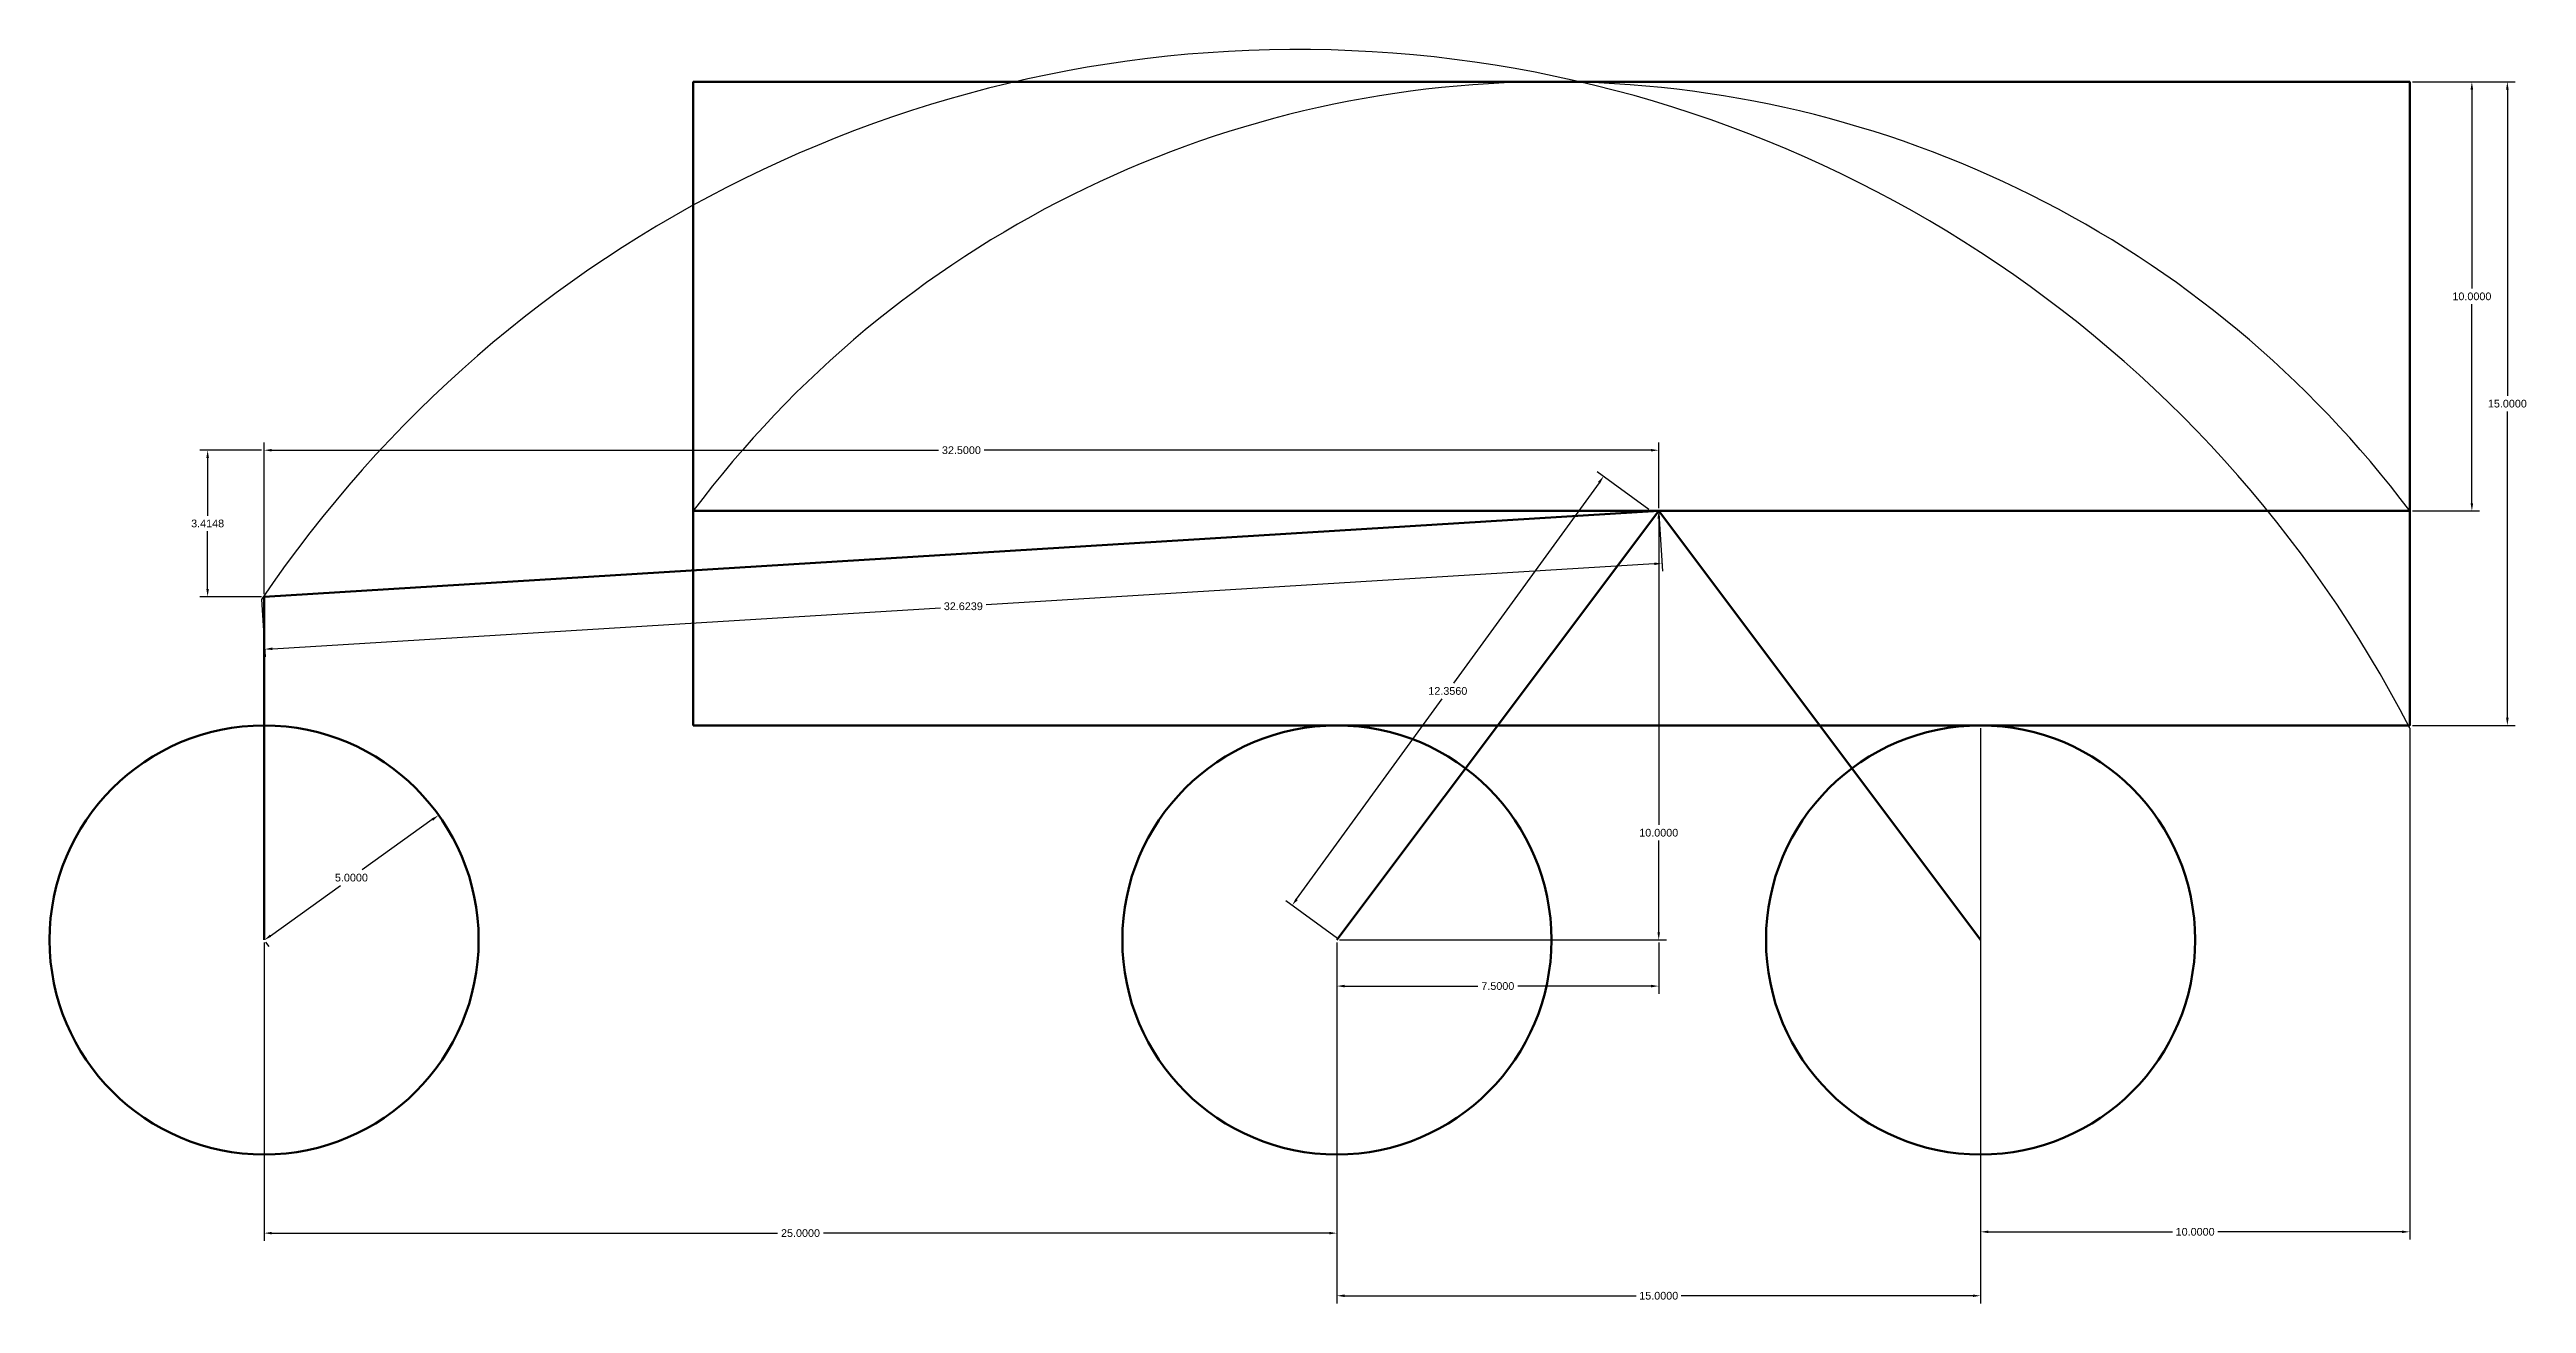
# Model space of a CAD drawing. Header units: inches. Extents: x -5 to 52.7, y -3.5 to 25.8.
import ezdxf

# ---------------------------------------------------------------- set-up
doc = ezdxf.new("R2010")
doc.units = ezdxf.units.IN
doc.header["$MEASUREMENT"] = 0
doc.styles.get("Standard").update_dxf_attribs({"font": 'Arial.ttf'})
doc.dimstyles.get("Standard").update_dxf_attribs({"dimtxt": 0.18, "dimasz": 0.18, "dimexe": 0.18, "dimexo": 0.0625, "dimgap": 0.09, "dimtad": 0, "dimtih": 1, "dimtoh": 1, "dimdec": 4, "dimzin": 0, "dimdsep": 46, "dimtxsty": 'Standard', "dimcen": 0.09, "dimadec": 0, "dimazin": 0, "dimtfac": 1, "dimtdec": 4, "dimtofl": 0, "dimtmove": 0, "dimatfit": 3, "dimfxl": 1, "dimtolj": 1, "dimtzin": 0, "dimarcsym": 0})

# ---------------------------------------------------------------- blocks, each defined once
blk = doc.blocks.new('*D14')
at = {"color": 0, "lineweight": -2, "transparency": 16777216}
for p, q in [((50.062, 25), (51.629, 25)), ((51.449, 24.82), (51.449, 20.181)), ((51.449, 15.18), (51.449, 19.819)), ((50.062, 15), (51.629, 15))]:
    blk.add_line(p, q, dxfattribs=at)
at = {"color": 0, "transparency": 16777216}
for points in [[(51.419, 24.82), (51.479, 24.82), (51.449, 25)], [(51.419, 15.18), (51.479, 15.18), (51.449, 15)]]:
    blk.add_solid(points, dxfattribs=at)
at = {"layer": 'Defpoints', "color": 0, "transparency": 16777216}
for p in [(50, 25), (51.449, 25), (50, 15)]:
    blk.add_point(p, dxfattribs=at)
at = {"color": 0, "transparency": 16777216, "insert": (51.449, 20), "char_height": 0.18, "attachment_point": 5}
blk.add_mtext('\\A1;10.0000', dxfattribs=at)
blk = doc.blocks.new('*D15')
at = {"color": 0, "lineweight": -2, "transparency": 16777216}
for p, q in [((50.062, 25), (52.456, 25)), ((52.276, 24.82), (52.276, 17.681)), ((52.276, 10.18), (52.276, 17.319)), ((50.062, 10), (52.456, 10))]:
    blk.add_line(p, q, dxfattribs=at)
at = {"color": 0, "transparency": 16777216}
for points in [[(52.246, 24.82), (52.306, 24.82), (52.276, 25)], [(52.246, 10.18), (52.306, 10.18), (52.276, 10)]]:
    blk.add_solid(points, dxfattribs=at)
at = {"layer": 'Defpoints', "color": 0, "transparency": 16777216}
for p in [(50, 25), (52.276, 25), (50, 10)]:
    blk.add_point(p, dxfattribs=at)
at = {"color": 0, "transparency": 16777216, "insert": (52.276, 17.5), "char_height": 0.18, "attachment_point": 5}
blk.add_mtext('\\A1;15.0000', dxfattribs=at)
blk = doc.blocks.new('*D16')
at = {"color": 0, "lineweight": -2, "transparency": 16777216}
for p, q in [((0, 13.062), (0, 16.595)), ((0.18, 16.415), (15.718, 16.415)), ((32.32, 16.415), (16.782, 16.415)), ((32.5, 15.062), (32.5, 16.595))]:
    blk.add_line(p, q, dxfattribs=at)
at = {"color": 0, "transparency": 16777216}
for points in [[(0.18, 16.445), (0.18, 16.385), (0, 16.415)], [(32.32, 16.445), (32.32, 16.385), (32.5, 16.415)]]:
    blk.add_solid(points, dxfattribs=at)
at = {"layer": 'Defpoints', "color": 0, "transparency": 16777216}
for p in [(32.5, 16.415), (32.5, 15), (0, 13)]:
    blk.add_point(p, dxfattribs=at)
at = {"color": 0, "transparency": 16777216, "insert": (16.25, 16.415), "char_height": 0.18, "attachment_point": 5}
blk.add_mtext('\\A1;32.5000', dxfattribs=at)
blk = doc.blocks.new('*D17')
at = {"color": 0, "lineweight": -2, "transparency": 16777216}
for p, q in [((-0.062, 16.415), (-1.496, 16.415)), ((-1.316, 16.235), (-1.316, 14.889)), ((-1.316, 13.18), (-1.316, 14.526)), ((-0.062, 13), (-1.496, 13))]:
    blk.add_line(p, q, dxfattribs=at)
at = {"color": 0, "transparency": 16777216}
for points in [[(-1.346, 16.235), (-1.286, 16.235), (-1.316, 16.415)], [(-1.346, 13.18), (-1.286, 13.18), (-1.316, 13)]]:
    blk.add_solid(points, dxfattribs=at)
at = {"layer": 'Defpoints', "color": 0, "transparency": 16777216}
for p in [(-1.316, 16.415), (0, 16.415), (0, 13)]:
    blk.add_point(p, dxfattribs=at)
at = {"color": 0, "transparency": 16777216, "insert": (-1.316, 14.707), "char_height": 0.18, "attachment_point": 5}
blk.add_mtext('\\A1;3.4148', dxfattribs=at)
blk = doc.blocks.new('*D18')
at = {"color": 0, "lineweight": -2, "transparency": 16777216}
for p, q in [((32.438, 15), (32.32, 15)), ((32.5, 14.82), (32.5, 7.681)), ((32.5, 5.18), (32.5, 7.318)), ((25.062, 5), (32.68, 5))]:
    blk.add_line(p, q, dxfattribs=at)
at = {"color": 0, "transparency": 16777216}
for points in [[(32.47, 14.82), (32.53, 14.82), (32.5, 15)], [(32.47, 5.18), (32.53, 5.18), (32.5, 5)]]:
    blk.add_solid(points, dxfattribs=at)
at = {"layer": 'Defpoints', "color": 0, "transparency": 16777216}
for p in [(32.5, 15), (32.5, 15), (25, 5)]:
    blk.add_point(p, dxfattribs=at)
at = {"color": 0, "transparency": 16777216, "insert": (32.5, 7.499), "char_height": 0.18, "attachment_point": 5}
blk.add_mtext('\\A1;10.0000', dxfattribs=at)
blk = doc.blocks.new('*D19')
at = {"color": 0, "lineweight": -2, "transparency": 16777216}
for p, q in [((25, 4.937), (25, 3.745)), ((32.5, 4.937), (32.5, 3.745)), ((25.18, 3.925), (28.287, 3.925)), ((32.32, 3.925), (29.213, 3.925))]:
    blk.add_line(p, q, dxfattribs=at)
at = {"color": 0, "transparency": 16777216}
for points in [[(25.18, 3.955), (25.18, 3.895), (25, 3.925)], [(32.32, 3.955), (32.32, 3.895), (32.5, 3.925)]]:
    blk.add_solid(points, dxfattribs=at)
at = {"layer": 'Defpoints', "color": 0, "transparency": 16777216}
for p in [(25, 5), (32.5, 5), (32.5, 3.925)]:
    blk.add_point(p, dxfattribs=at)
at = {"color": 0, "transparency": 16777216, "insert": (28.75, 3.925), "char_height": 0.18, "attachment_point": 5}
blk.add_mtext('\\A1;7.5000', dxfattribs=at)
blk = doc.blocks.new('*D20')
at = {"color": 0, "lineweight": -2, "transparency": 16777216}
for p, q in [((31.108, 15.658), (27.716, 10.984)), ((32.269, 15.037), (31.068, 15.909)), ((24.062, 5.949), (27.453, 10.622)), ((25.012, 5.037), (23.81, 5.909))]:
    blk.add_line(p, q, dxfattribs=at)
at = {"color": 0, "transparency": 16777216}
for points in [[(31.083, 15.675), (31.132, 15.64), (31.213, 15.803)], [(24.037, 5.966), (24.086, 5.931), (23.956, 5.803)]]:
    blk.add_solid(points, dxfattribs=at)
at = {"layer": 'Defpoints', "color": 0, "transparency": 16777216}
for p in [(31.213, 15.803), (32.32, 15), (25.062, 5)]:
    blk.add_point(p, dxfattribs=at)
at = {"color": 0, "transparency": 16777216, "insert": (27.585, 10.803), "char_height": 0.18, "attachment_point": 5}
blk.add_mtext('\\A1;12.3560', dxfattribs=at)
blk = doc.blocks.new('*D21')
at = {"color": 0, "lineweight": -2, "transparency": 16777216}
for p, q in [((32.504, 14.938), (32.586, 13.597)), ((32.395, 13.766), (16.826, 12.81)), ((-0.059, 12.938), (0.024, 11.597)), ((0.192, 11.788), (15.762, 12.744))]:
    blk.add_line(p, q, dxfattribs=at)
at = {"color": 0, "transparency": 16777216}
for points in [[(32.394, 13.796), (32.397, 13.736), (32.575, 13.777)], [(0.19, 11.818), (0.194, 11.758), (0.013, 11.777)]]:
    blk.add_solid(points, dxfattribs=at)
at = {"layer": 'Defpoints', "color": 0, "transparency": 16777216}
for p in [(32.5, 15), (32.575, 13.777), (-0.062, 13)]:
    blk.add_point(p, dxfattribs=at)
at = {"color": 0, "transparency": 16777216, "insert": (16.294, 12.777), "char_height": 0.18, "attachment_point": 5}
blk.add_mtext('\\A1;32.6239', dxfattribs=at)
blk = doc.blocks.new('*D23')
at = {"color": 0, "lineweight": -2, "transparency": 16777216}
for p, q in [((40, 9.938), (40, -1.983)), ((50, 9.938), (50, -1.983)), ((40.18, -1.803), (44.475, -1.803)), ((49.82, -1.803), (45.525, -1.803))]:
    blk.add_line(p, q, dxfattribs=at)
at = {"color": 0, "transparency": 16777216}
for points in [[(40.18, -1.773), (40.18, -1.833), (40, -1.803)], [(49.82, -1.773), (49.82, -1.833), (50, -1.803)]]:
    blk.add_solid(points, dxfattribs=at)
at = {"layer": 'Defpoints', "color": 0, "transparency": 16777216}
for p in [(40, 10), (50, 10), (40, -1.803)]:
    blk.add_point(p, dxfattribs=at)
at = {"color": 0, "transparency": 16777216, "insert": (45, -1.803), "char_height": 0.18, "attachment_point": 5}
blk.add_mtext('\\A1;10.0000', dxfattribs=at)
blk = doc.blocks.new('*D24')
at = {"color": 0, "lineweight": -2, "transparency": 16777216}
for p, q in [((25, 4.938), (25, -3.473)), ((40, 4.938), (40, -3.473)), ((25.18, -3.293), (31.975, -3.293)), ((39.82, -3.293), (33.025, -3.293))]:
    blk.add_line(p, q, dxfattribs=at)
at = {"color": 0, "transparency": 16777216}
for points in [[(25.18, -3.263), (25.18, -3.323), (25, -3.293)], [(39.82, -3.263), (39.82, -3.323), (40, -3.293)]]:
    blk.add_solid(points, dxfattribs=at)
at = {"layer": 'Defpoints', "color": 0, "transparency": 16777216}
for p in [(25, 5), (40, 5), (40, -3.293)]:
    blk.add_point(p, dxfattribs=at)
at = {"color": 0, "transparency": 16777216, "insert": (32.5, -3.293), "char_height": 0.18, "attachment_point": 5}
blk.add_mtext('\\A1;15.0000', dxfattribs=at)
blk = doc.blocks.new('*D25')
at = {"color": 0, "lineweight": -2, "transparency": 16777216}
for p, q in [((0, 4.938), (0, -2.013)), ((25, 4.938), (25, -2.013)), ((0.18, -1.833), (11.964, -1.833)), ((24.82, -1.833), (13.036, -1.833))]:
    blk.add_line(p, q, dxfattribs=at)
at = {"color": 0, "transparency": 16777216}
for points in [[(0.18, -1.803), (0.18, -1.863), (0, -1.833)], [(24.82, -1.803), (24.82, -1.863), (25, -1.833)]]:
    blk.add_solid(points, dxfattribs=at)
at = {"layer": 'Defpoints', "color": 0, "transparency": 16777216}
for p in [(0, 5), (25, 5), (0, -1.833)]:
    blk.add_point(p, dxfattribs=at)
at = {"color": 0, "transparency": 16777216, "insert": (12.5, -1.833), "char_height": 0.18, "attachment_point": 5}
blk.add_mtext('\\A1;25.0000', dxfattribs=at)
blk = doc.blocks.new('*D26')
at = {"color": 0, "lineweight": -2, "transparency": 16777216}
for p, q in [((3.92, 7.804), (2.288, 6.634)), ((4.1, 7.863), (4.171, 7.763)), ((0.15, 5.1), (1.782, 6.271)), ((0.036, 4.949), (0.108, 4.849))]:
    blk.add_line(p, q, dxfattribs=at)
at = {"color": 0, "transparency": 16777216}
for points in [[(3.903, 7.829), (3.938, 7.78), (4.067, 7.909)], [(0.132, 5.125), (0.167, 5.076), (0.003, 4.995)]]:
    blk.add_solid(points, dxfattribs=at)
at = {"layer": 'Defpoints', "color": 0, "transparency": 16777216}
for p in [(4.063, 7.914), (4.067, 7.909), (0, 5)]:
    blk.add_point(p, dxfattribs=at)
at = {"color": 0, "transparency": 16777216, "insert": (2.035, 6.452), "char_height": 0.18, "attachment_point": 5}
blk.add_mtext('\\A1;5.0000', dxfattribs=at)

msp = doc.modelspace()

# ---------------------------------------------------------------- linework, layer by layer
at = {"lineweight": 53}
for p, q in [((0, 13), (32.5, 15)), ((10, 15), (50, 15)), ((25, 5), (32.5, 15)), ((32.5, 15), (40, 5))]:
    msp.add_line(p, q, dxfattribs=at)
msp.add_lwpolyline([(10, 10), (50, 10), (50, 25), (10, 25)], close=True, dxfattribs=at)
at = {"lineweight": 50}
msp.add_lwpolyline([(0, 13), (0, 5)], dxfattribs=at)
at = {"lineweight": 53}
for centre in [(0, 5), (25, 5), (40, 5)]:
    msp.add_circle(centre, 5, dxfattribs=at)
for centre, radius, start, end in [((24.08208, -3.38895), 29.14331, 27.2112803, 145.92922), ((30, 0), 25, 36.8698976, 143.1301024)]:
    msp.add_arc(centre, radius, start, end)

# ---------------------------------------------------------------- dimensions: what is measured, and where the dimension line sits
for base, p1, p2, picture, middle in [((51.44887, 25), (50, 15), (50, 25), '*D14', (51.44887, 20)), ((52.27639, 25), (50, 10), (50, 25), '*D15', (52.27639, 17.5)), ((-1.31646, 16.41477), (0, 13), (0, 16.41477), '*D17', (-1.31646, 14.70739))]:
    dim = msp.add_linear_dim(base=base, p1=p1, p2=p2, angle=90, dimstyle='Standard')
    dim.commit()
    dim.dimension.update_dxf_attribs({"geometry": picture, "text_midpoint": middle})
for base, p1, p2, picture, middle in [((32.5, 16.41477), (0, 13), (32.5, 15), '*D16', (16.25, 16.41477)), ((40, -1.80313), (50, 10), (40, 10), '*D23', (45, -1.80313)), ((0, -1.83313), (25, 5), (0, 5), '*D25', (12.5, -1.83313)), ((32.5, 3.92495), (25, 5), (32.5, 5), '*D19', (28.75, 3.92495)), ((40, -3.29268), (25, 5), (40, 5), '*D24', (32.5, -3.29268))]:
    dim = msp.add_linear_dim(base=base, p1=p1, p2=p2, dimstyle='Standard')
    dim.commit()
    dim.dimension.update_dxf_attribs({"geometry": picture, "text_midpoint": middle})
for p1, p2, distance, picture, middle in [((25.0625, 5), (32.32, 15), 1.36744, '*D20', (27.58455, 10.80319)), ((-0.0625, 13), (32.5, 15), -1.22516, '*D21', (16.29386, 12.77715)), ((0, 5), (4.0633, 7.91369), -0.00562, '*D26', (2.03493, 6.45228))]:
    dim = msp.add_aligned_dim(p1=p1, p2=p2, distance=distance, dimstyle='Standard')
    dim.commit()
    dim.dimension.update_dxf_attribs({"geometry": picture, "text_midpoint": middle})
dim = msp.add_linear_dim(base=(32.5, 15), p1=(25, 5), p2=(32.5, 15), angle=90, dimstyle='Standard', override={"dimtmove": 2})
dim.commit()
dim.dimension.update_dxf_attribs({"geometry": '*D18', "text_midpoint": (32.5, 7.49939), "dimtype": 160})

doc.saveas('drawing.dxf')
